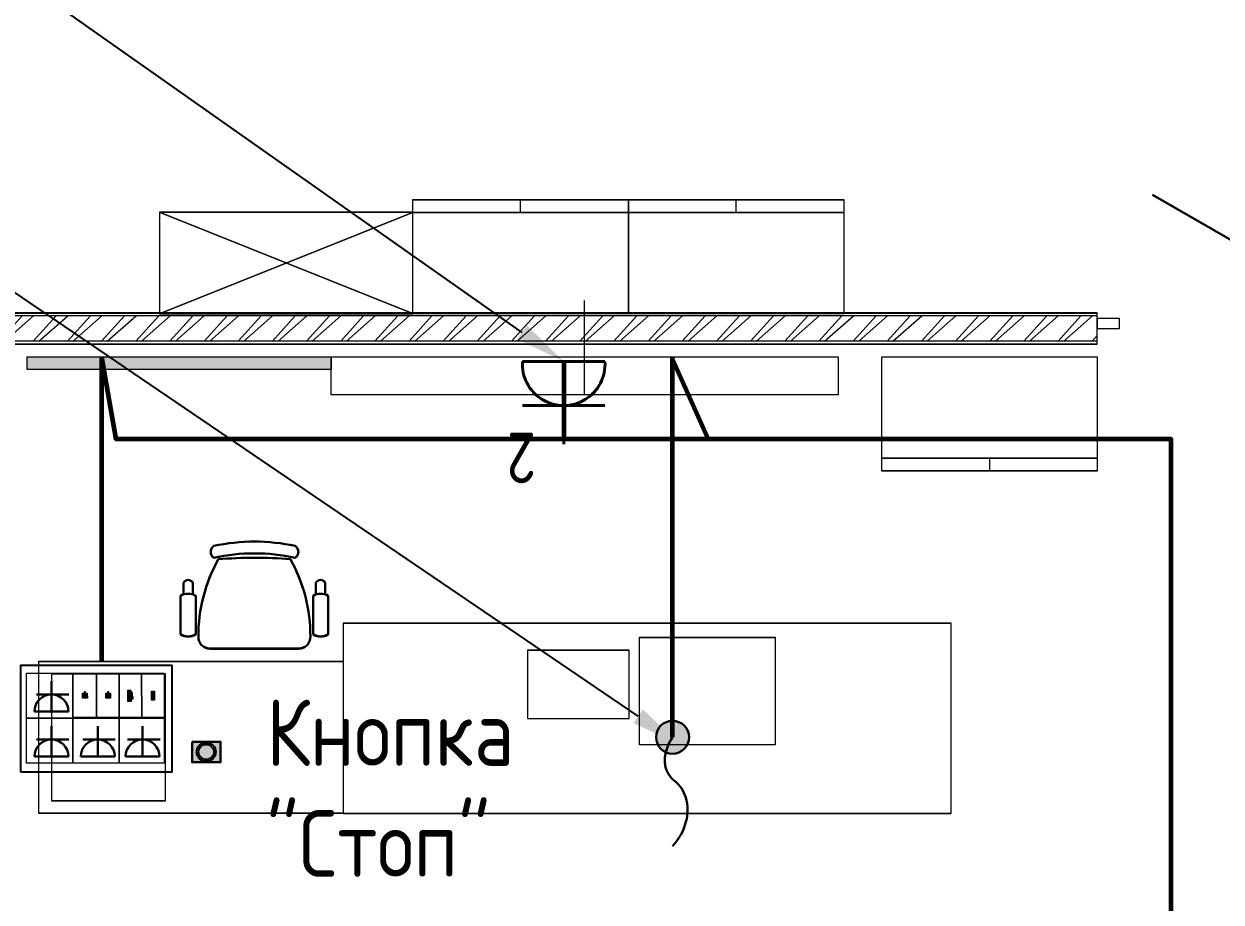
# Model space of a CAD drawing. Header units: millimetres. Extents: x -32 to 417638015, y -35 to 175284279.
# Drawn here: x 416258952 to 416263676, y 175262865 to 175266329 of the extents above; entities that cross this region are included whole.
import ezdxf
from ezdxf import colors
from ezdxf.entities.mleader import LeaderData, LeaderLine
from ezdxf.math import Vec2, Vec3

# ---------------------------------------------------------------- set-up
doc = ezdxf.new("R2010")
doc.units = ezdxf.units.MM
for name, color, linetype, lineweight in [('_ЭМ_В полу', 26, 'Кабель в трубе', 60), ('_ЭМ_гофра', 5, 'Continuous', 60), ('_ЭМ_Розетки комп', 1, 'Continuous', 30), ('_ЭМ_ТХобщее_слой', 7, 'Continuous', 30), ('Двери', 7, 'Continuous', 9), ('Стены внутренние', 7, 'Continuous', 18), ('Стены отделка', 7, 'Continuous', 30), ('Стены штриховка', 7, 'Continuous', 9), ('ТХ', 5, 'Continuous', 0), ('ТХ_Задание ЭОМ_СС', 6, 'Continuous', 0), ('ШТРИХОВКА', 252, 'Continuous', 15), ('Электро', 250, 'Continuous', 25), ('ЭМ', 5, 'Continuous', 40), ('ЭОМ_Кабель Быт. розеток', 5, 'Continuous', 30), ('ЭОМ_Кабель для СУП', 150, 'Continuous', 9), ('ЭОМ_Кабельный вывод', 1, 'Continuous', 35)]:
    doc.layers.add(name, color=color, linetype=linetype, lineweight=lineweight)
for name, color, linetype in [('_ЭМ_Надписи', 7, 'Continuous'), ('PDF _СС_розетки', 7, 'Continuous'), ('ВНУТРЯНКА', 1, 'Continuous'), ('ЭОМ_Лотки рабочие', 5, 'Continuous')]:
    doc.layers.add(name, color=color, linetype=linetype)
doc.layers.add('PDF _ЭОМ _розетки', color=7, linetype='Continuous', true_color=0xeb0000)
doc.styles.add('ELine', font='txt.shx')
doc.styles.add('GOST Common', font='GOST_Common.ttf', dxfattribs={"width": 0.9, "height": 349.9999999999996})
doc.styles.add('ЭОМ', font='isocpeur.ttf', dxfattribs={"width": 0.85, "height": 250})
doc.linetypes.add('TRAY', pattern='A,12.119257,["_",ELine,S=4.5,R=90,X=0,Y=-1.555839],0.750382,["_",ELine,S=4.5,R=0,X=0,Y=-0.8058489999999999],1.314849,["_",ELine,S=4.5,R=0,X=0,Y=-0.8058489999999999],2.250029,["_",ELine,S=4.5,R=90,X=0,Y=-1.555839],13.565483', length=30)
doc.linetypes.add('Кабель в трубе', pattern='A,8,[133,ltypeshp.shx,S=1,R=0,X=10,Y=1.3],-3,[130,ltypeshp.shx,S=1.5,R=-45,X=-1.5,Y=0],8', length=19)

# ---------------------------------------------------------------- blocks, each defined once
blk = doc.blocks.new('ТХ 1 этаж.')
at = {"lineweight": 0, "true_color": 0x939598}
h = blk.add_hatch(color=252, dxfattribs=at)
h.dxf.hatch_style = 1
h.paths.add_polyline_path([(2822.891191613075, 31950.02244958759), (2822.891191613075, 31900.02244958759), (1622.891191613075, 31900.02244958759), (1622.891191613075, 31950.02244958759)])
at = {"color": 252, "linetype": 'Continuous', "true_color": 0x939598}
for p, q in [((2240.165943098604, 31057.76472239872), (2240.186752860784, 31012.15367640345)), ((2276.91194360971, 31057.69052116061), (2276.907194750733, 31011.9777063427)), ((2762.593465416809, 31057.68943874422), (2762.600334009971, 31011.97662390047)), ((2799.341789748869, 31057.76347618853), (2799.320776684093, 31012.1524302864)), ((2228.148736182251, 31006.35822112695), (2228.148399252095, 30855.17729771207)), ((2288.375930841197, 31006.35808690148), (2288.375593911042, 30855.17716348637)), ((2751.131572871353, 31006.35705557885), (2751.131235941197, 30855.17613216373)), ((2811.356444039964, 31006.35692135827), (2811.356107109808, 30855.17599794338)), ((2344.673640913679, 30798.91441502771), (2694.832938158768, 30798.91363464366))]:
    blk.add_line(p, q, dxfattribs=at)
at = {"color": 252, "lineweight": 0, "true_color": 0x939598}
blk.add_lwpolyline([(2822.891191613075, 31950.02244958759), (2822.891191613075, 31900.02244958759), (1622.891191613075, 31900.02244958759), (1622.891191613075, 31950.02244958759), (2822.891191613075, 31950.02244958759)], dxfattribs=at)
at = {"color": 252, "linetype": 'Continuous', "lineweight": 5, "true_color": 0x939598}
blk.add_lwpolyline([(4822.891191613075, 31800.02244958765), (2822.891191613075, 31800.02244958765), (2822.891191613075, 31950.02244958759), (4822.891191613075, 31950.02244958759)], close=True, dxfattribs=at)
at = {"color": 252, "linetype": 'Continuous', "true_color": 0x939598}
for centre, radius, start, end in [((2375.820879170555, 31180.06110492721), 28.12327221800075, 124.29147231177, 235.708272304788), ((2520.465875216236, 30473.21410944196), 747.5137961953548, 77.6019923053718, 102.3977723137098), ((2665.114021896734, 31180.06046019285), 28.12280751992464, 304.2900723016961, 55.70964231278242), ((2923.160124301736, 30847.38322666707), 624.4633710530684, 150.9067723079403, 180.1214723106648), ((2520.465771651245, 30426.74430144136), 747.5137961953538, 77.6019923053718, 102.3977723137098), ((2520.463472048694, 29394.91009667609), 1761.918570076576, 85.39382231398093, 94.65462231093323), ((2116.355964785325, 30847.38804529252), 624.4533800444574, 359.8779723083252, 29.10589230429229), ((2258.554026973085, 31049.17148452229), 20.23648610886494, 24.8954523088358, 155.335372313315), ((2780.983873112244, 31049.24443955021), 20.23648610886201, 24.8954523088358, 155.335372313315), ((2258.263383779791, 30956.33828502893), 58.38480618133872, 58.9509823105027, 121.0487723109842), ((2781.243896978791, 30956.33711948595), 58.38485265115693, 58.95101230724548, 121.0487723109842), ((2258.263269803836, 30905.19709957927), 58.38482941624959, 238.9509723032452, 301.0487723109841), ((2344.078928578761, 30844.3263391747), 45.41608186922892, 177.8134723070786, 270.7478723090622), ((2695.425529417756, 30844.32532379543), 45.4158030504315, 269.2518723107988, 2.186637302556268), ((2781.243783002661, 30905.19593403628), 58.38480618134817, 238.9509723032452, 301.0487723109841)]:
    blk.add_arc(centre, radius, start, end, dxfattribs=at)
at = {"layer": 'ТХ', "color": 252, "true_color": 0x939598}
for p, q in [((3570.34349408948, 32520.02244958776), (3570.34349408948, 32570.02244958776)), ((4420.34349408948, 32520.02244958776), (4420.34349408948, 32570.02244958776)), ((3145.34349408948, 32520.02244958776), (3995.34349408948, 32520.02244958776)), ((3995.34349408948, 32520.02244958776), (4845.34349408948, 32520.02244958776)), ((5845.795796566716, 31550.02244958759), (4995.795796566716, 31550.02244958759)), ((5420.795796566716, 31550.02244958759), (5420.795796566716, 31500.02244958759))]:
    blk.add_line(p, q, dxfattribs=at)
for points in [[(3995.34349408948, 32120.02244958776), (3145.34349408948, 32120.02244958776), (3145.34349408948, 32570.02244958776), (3995.34349408948, 32570.02244958776)], [(4845.34349408948, 32120.02244958776), (3995.34349408948, 32120.02244958776), (3995.34349408948, 32570.02244958776), (4845.34349408948, 32570.02244958776)], [(3145.343494089786, 32520.02244958759), (2145.343494089786, 32520.02244958759), (2145.343494089786, 32120.02244958759), (3145.343494089786, 32120.02244958759)], [(4995.795796566716, 31950.02244958759), (5845.795796566716, 31950.02244958759), (5845.795796566716, 31500.02244958759), (4995.795796566716, 31500.02244958759)], [(2869.753289536209, 30898.91402483563), (2869.753289536209, 30148.91402483563), (5269.753289536209, 30148.91402483563), (5269.753289536209, 30898.91402483563)], [(4039.11001685285, 30843.16254933638), (4574.183361072326, 30843.16254933638), (4574.183361072326, 30419.25356955099), (4039.11001685285, 30419.25356955099)], [(3998.375552165555, 30791.70456433407), (3597.604033214273, 30791.70456433407), (3597.604033214273, 30523.3000431633), (3998.375552165555, 30523.3000431633)], [(2869.753289536209, 30148.91402483569), (1669.753289536209, 30148.91402483569), (1669.753289536209, 30748.91402483569), (2869.753289536209, 30748.91402483569)], [(2169.753289536209, 30698.91402483569), (1719.753289536209, 30698.91402483569), (1719.753289536209, 30198.91402483569), (2169.753289536209, 30198.91402483569)]]:
    blk.add_lwpolyline(points, close=True, dxfattribs=at)
for points in [[(3145.343494089786, 32120.02244958759), (2145.343494089786, 32520.02244958759)], [(2145.343494089786, 32120.02244958759), (3145.343494089786, 32520.02244958759)]]:
    blk.add_lwpolyline(points, dxfattribs=at)
at = {"layer": 'ТХ_Задание ЭОМ_СС', "color": 252, "true_color": 0x939598}
blk.add_line((3822.891191613075, 31800.02244958759), (3822.891191613075, 32171.58297509322), dxfattribs=at)
blk = doc.blocks.new('1 этаж')
at = {"layer": 'Стены внутренние'}
h = blk.add_hatch(dxfattribs=at)
h.set_pattern_fill('ANSI32', color=8, scale=10, style=0)
h.set_pattern_definition([(45, (-31496.66335460375, 188.9018102923583), (-67.35192090801866, 67.35192090801866), []), (45, (-31451.76205460375, 188.9018102923583), (-67.35192090801866, 67.35192090801866), [])])
h.paths.add_polyline_path([(-1010.682499791088, 33666.40181029237), (-5810.587104744482, 33666.4018102924), (-5810.587104744482, 33566.4018102924), (-1010.682499791088, 33566.4018102924)])
h.paths.add_polyline_path([(263.5462126448401, 33666.50461204861), (139.317500208912, 33666.40181029237), (139.317500208912, 33616.40181029239), (139.317500208912, 33566.40181029236), (264.0607566334074, 33566.40181029236)])
at = {"layer": 'Двери', "color": 8, "lineweight": 30}
blk.add_line((52.31750020892099, 33656.40181029238), (-792.9232938846883, 34144.40181029238), dxfattribs=at)
at = {"layer": 'Двери', "color": 8}
for p, q in [((-1010.682499791079, 33656.40181029238), (-1010.68249979108, 33616.40181029239)), ((-923.6824997910802, 33656.40181029238), (-1010.682499791079, 33656.40181029238)), ((-923.6824997910804, 33616.40181029239), (-923.6824997910802, 33656.40181029238)), ((-1010.68249979108, 33616.40181029239), (-923.6824997910804, 33616.40181029239))]:
    blk.add_line(p, q, dxfattribs=at)
at = {"layer": 'Стены отделка', "color": 8, "lineweight": 9}
for p, q in [((-1010.682499791088, 33678.40181029237), (-5758.587104744482, 33678.4018102924)), ((-1010.682499791088, 33554.40181029239), (-1010.682499791088, 33678.40181029237)), ((-1010.682499791088, 33656.40181029239), (-1010.682499791088, 33666.40181029237)), ((-5583.587104744482, 33554.4018102924), (-1010.682499791088, 33554.40181029237))]:
    blk.add_line(p, q, dxfattribs=at)
at = {"layer": 'Стены штриховка', "color": 8}
for p, q in [((-1010.682499791088, 33666.40181029237), (-5770.587104744482, 33666.4018102924)), ((-1010.682499791088, 33676.40181029237), (-5760.587104744453, 33676.4018102924)), ((-1010.682499791088, 33566.4018102924), (-5810.587104744482, 33566.4018102924)), ((-5585.587104744511, 33556.4018102924), (-1010.682499791088, 33556.4018102924))]:
    blk.add_line(p, q, dxfattribs=at)
at = {"layer": 'ЭОМ_Лотки рабочие'}
blk.add_blockref('ТХ 1 этаж.', (-6856.491728035588, 1554.379405807718), dxfattribs=at)
blk = doc.blocks.new('_ЭМ_ТХ2_1этаж')
at = {"lineweight": 0, "true_color": 0x939598}
h = blk.add_hatch(color=252, dxfattribs=at)
h.dxf.hatch_style = 1
h.paths.add_polyline_path([(113970.7820711363, -37243.48881937357), (113970.7820711363, -37293.48881937357), (112770.7820711363, -37293.48881937357), (112770.7820711363, -37243.48881937357)])
at = {"color": 252, "linetype": 'Continuous', "true_color": 0x939598}
for p, q in [((113388.0568226218, -38135.74654656248), (113388.077632384, -38181.35759255775)), ((113424.802823133, -38135.82074780059), (113424.798074274, -38181.5335626185)), ((113910.4843449401, -38135.82183021698), (113910.4912135332, -38181.53464506073)), ((113947.2326692721, -38135.74779277267), (113947.2116562073, -38181.3588386748)), ((113376.0396157055, -38187.15304783425), (113376.0392787753, -38338.33397124913)), ((113436.2668103644, -38187.15318205972), (113436.2664734343, -38338.33410547483)), ((113899.0224523946, -38187.15421338235), (113899.0221154644, -38338.33513679747)), ((113959.2473235632, -38187.15434760293), (113959.2469866331, -38338.33527101782)), ((113492.5645204369, -38394.59685393349), (113842.723817682, -38394.59763431754))]:
    blk.add_line(p, q, dxfattribs=at)
at = {"color": 252, "lineweight": 0, "true_color": 0x939598}
blk.add_lwpolyline([(113970.7820711363, -37243.48881937357), (113970.7820711363, -37293.48881937357), (112770.7820711363, -37293.48881937357), (112770.7820711363, -37243.48881937357), (113970.7820711363, -37243.48881937357)], dxfattribs=at)
at = {"color": 252, "linetype": 'Continuous', "lineweight": 5, "true_color": 0x939598}
blk.add_lwpolyline([(115970.7820711363, -37393.48881937356), (113970.7820711363, -37393.48881937356), (113970.7820711363, -37243.48881937357), (115970.7820711363, -37243.48881937357)], close=True, dxfattribs=at)
at = {"color": 252, "linetype": 'Continuous', "true_color": 0x939598}
for centre, radius, start, end in [((113668.3567547395, -38720.29715951924), 747.5137961953548, 77.60199230510328, 102.3977723139783), ((113523.7117586938, -38013.45016403399), 28.12327221800075, 124.2914723101416, 235.7082723052577), ((113668.3566511745, -38766.76696751984), 747.5137961953538, 77.60199230510328, 102.3977723139783), ((113813.00490142, -38013.45080876835), 28.12280751992464, 304.2900723028546, 55.70964231441073), ((114071.051003825, -38346.12804229413), 624.4633710530684, 150.9067723079403, 180.1214723106648), ((113668.3543515719, -39798.60117228511), 1761.918570076576, 85.3938223140479, 94.65462231089937), ((113264.2468443086, -38346.12322366866), 624.4533800444574, 359.8779723083252, 29.105892302794), ((113406.4449064963, -38144.33978443891), 20.23648610886494, 24.89545230997023, 155.3353723118305), ((113928.8747526355, -38144.26682941099), 20.23648610886201, 24.89545230997023, 155.3353723118305), ((113406.154263303, -38237.17298393225), 58.38480618133872, 58.95098230892833, 121.0487723123435), ((113929.134776502, -38237.17414947525), 58.38485265115693, 58.95101230681544, 121.0487723123435), ((113406.1541493271, -38288.31416938193), 58.38482941624959, 238.9509723046045, 301.0487723123435), ((113491.969808102, -38349.18492978647), 45.41608186922892, 177.8134723070786, 270.7478723090622), ((113843.316408941, -38349.18594516575), 45.4158030504315, 269.2518723108097, 2.186637302556268), ((113929.1346625259, -38288.31533492492), 58.38480618134817, 238.9509723046045, 301.0487723123435)]:
    blk.add_arc(centre, radius, start, end, dxfattribs=at)
at = {"layer": 'ТХ', "color": 252, "true_color": 0x939598}
for p, q in [((114718.2343736127, -36673.48881937342), (114718.2343736127, -36623.48881937342)), ((115568.2343736127, -36673.48881937342), (115568.2343736127, -36623.48881937342)), ((114293.2343736127, -36673.48881937342), (115143.2343736127, -36673.48881937342)), ((115143.2343736127, -36673.48881937342), (115993.2343736127, -36673.48881937342)), ((116993.68667609, -37643.4888193736), (116143.68667609, -37643.4888193736)), ((116568.68667609, -37643.4888193736), (116568.68667609, -37693.4888193736))]:
    blk.add_line(p, q, dxfattribs=at)
for points in [[(115143.2343736127, -37073.48881937342), (114293.2343736127, -37073.48881937342), (114293.2343736127, -36623.48881937342), (115143.2343736127, -36623.48881937342)], [(115993.2343736127, -37073.48881937342), (115143.2343736127, -37073.48881937342), (115143.2343736127, -36623.48881937342), (115993.2343736127, -36623.48881937342)], [(114293.234373613, -36673.48881937357), (113293.234373613, -36673.48881937357), (113293.234373613, -37073.48881937357), (114293.234373613, -37073.48881937357)], [(116143.68667609, -37243.4888193736), (116993.68667609, -37243.4888193736), (116993.68667609, -37693.4888193736), (116143.68667609, -37693.4888193736)], [(114017.6441690595, -38294.59724412556), (114017.6441690595, -39044.59724412556), (116417.6441690595, -39044.59724412556), (116417.6441690595, -38294.59724412556)], [(115187.0008963761, -38350.3487196248), (115722.0742405956, -38350.3487196248), (115722.0742405956, -38774.2576994102), (115187.0008963761, -38774.2576994102)], [(115146.2664316888, -38401.80670462712), (114745.4949127375, -38401.80670462712), (114745.4949127375, -38670.21122579789), (115146.2664316888, -38670.21122579789)], [(114017.6441690595, -39044.59724412553), (112817.6441690595, -39044.59724412553), (112817.6441690595, -38444.59724412553), (114017.6441690595, -38444.59724412553)], [(113317.6441690595, -38494.59724412553), (112867.6441690595, -38494.59724412553), (112867.6441690595, -38994.59724412553), (113317.6441690595, -38994.59724412553)]]:
    blk.add_lwpolyline(points, close=True, dxfattribs=at)
for points in [[(114293.234373613, -37073.48881937357), (113293.234373613, -36673.48881937357)], [(113293.234373613, -37073.48881937357), (114293.234373613, -36673.48881937357)]]:
    blk.add_lwpolyline(points, dxfattribs=at)
at = {"layer": 'ТХ_Задание ЭОМ_СС', "color": 252, "true_color": 0x939598}
blk.add_line((114970.7820711363, -37393.48881937357), (114970.7820711363, -37021.92829386797), dxfattribs=at)
blk = doc.blocks.new('*U640')
at = {"transparency": 33554559}
h = blk.add_hatch(color=7, dxfattribs=at)
h.dxf.hatch_style = 1
h.paths.add_polyline_path([(37.5, -27), (37.5, 27), (-37.5, 27), (-37.5, -27)])
at = {"transparency": 33554687}
h = blk.add_hatch(color=250, dxfattribs=at)
h.dxf.hatch_style = 1
h.paths.add_polyline_path([(-25, -3.552713678800501e-15, 1), (25, -3.552713678800501e-15, 1)])
h.paths.add_polyline_path([(20, -3.552713678800501e-15, -1), (-20, -3.552713678800501e-15, -1)], flags=16)
h = blk.add_hatch(color=1, dxfattribs=at)
h.dxf.hatch_style = 1
h.paths.add_polyline_path([(-20, -3.552713678800501e-15, 1), (20, -3.552713678800501e-15, 1)])
at = {"color": 0, "linetype": 'ByBlock'}
blk.add_lwpolyline([(-37.5, 27), (37.5, 27), (37.5, -27), (-37.5, -27)], close=True, dxfattribs=at)
at = {"linetype": 'ByBlock', "lineweight": 25}
for radius in [25, 20]:
    blk.add_circle((0, -3.552713678800501e-15), radius, dxfattribs=at)
at = {"insert": (158.0818231306916, 138.506071129736), "char_height": 175, "attachment_point": 1, "style": 'GOST Common'}
blk.add_mtext_dynamic_manual_height_columns('Кнопка\\P"Стоп"', width=85.89360962461512, gutter_width=12.5, heights=[0], dxfattribs=at)
blk = doc.blocks.new('*U758')
at = {"lineweight": -2}
h = blk.add_hatch(color=0, dxfattribs=at)
h.dxf.hatch_style = 1
edge = h.paths.add_edge_path()
edge.add_arc((0, 0), 64.99999999999999, 0, 360)
at = {"color": 0, "lineweight": -2}
blk.add_lwpolyline([(0, 0, -0.08936249028699324), (26.45712959297908, -58.40793399785125, -0.1054592248489479), (28.46940675688282, -112.8734870620106, -0.1873399643475958), (-7.165776546815049, -171.8396408801493, 0.1592570552632497), (-52.37353178461468, -238.1863104229029, 0.1381598355351745), (-53.11307420827514, -334.4601016953143, 0.1214254163346998), (-1.554312234475219e-14, -429.7336623754366)], format="xyb", dxfattribs=at)
blk.add_circle((0, 0), 64.99999999999999, dxfattribs=at)
at = {"color": 7, "style": 'GOST Common', "width": 0.9}
blk.add_attdef('ОБОРУДОВАНИЕ', (25.45192302420901, 446.879697220038), '', height=250, dxfattribs=at)
blk = doc.blocks.new('розетк для люка')
at = {"layer": 'ВНУТРЯНКА', "color": 5, "lineweight": 30, "ltscale": 100, "transparency": 33554687}
blk.add_line((-67.11747854948044, -58.844417036511), (-67.11747854948044, 69.0245871595107), dxfattribs=at)
at = {"layer": 'Электро', "color": 5, "lineweight": 30, "transparency": 33554687}
for p, q in [((0, 67.26808135141619), (0, -67.26808135141619)), ((0, 0.0003593091387301683), (-120.061785097234, 0.0003593091387301683))]:
    blk.add_line(p, q, dxfattribs=at)
blk.add_ellipse((0.1495329299941659, 0), major_axis=(47.56583400309081, 47.56583400309035), ratio=0.9999999999999749, start_param=0.7876211000824064, end_param=3.924767880302308, dxfattribs=at)
blk = doc.blocks.new('Люк на 6 мест')
h = blk.add_hatch(color=256)
h.dxf.hatch_style = 1
h.paths.add_polyline_path([(-284.6164134591818, 515.7474190315988), (-284.5652974923141, 526.8375173213717), (-319.1556172966957, 526.9969494201068), (-319.2067332635634, 515.906851130334)])
h = blk.add_hatch(color=256)
h.dxf.hatch_style = 1
h.paths.add_polyline_path([(-323.7025677859856, 435.0548833542289), (-323.7022941317482, 435.1142552340189), (-313.005850428257, 442.7868896221062), (-289.0984504525622, 442.7241952550849), (-279.4343289099706, 434.9577158932825), (-279.4340552561989, 435.0170877726068), (-279.3240828458293, 422.808255480255), (-323.5925953751503, 422.8460510616442)])
h = blk.add_hatch(color=256)
h.dxf.hatch_style = 1
h.paths.add_polyline_path([(-311.7315014389605, 334.8334641364127), (-311.7421021068731, 341.7084559640571), (-317.2420955689886, 341.6999754296339), (-317.2505761034117, 347.1999688908181), (-311.750582641529, 347.2084494252413), (-311.7611833096744, 354.0834412533513), (-292.5112061932014, 354.1131231245308), (-292.4815243222547, 334.8631460071265)])
h = blk.add_hatch(color=256)
h.dxf.hatch_style = 1
h.paths.add_polyline_path([(-311.2660800683661, 243.1889807875316), (-311.2766807362786, 250.063972615176), (-316.7766741983942, 250.0554920807529), (-316.7851547328173, 255.5554855419371), (-311.2851612709346, 255.5639660763602), (-311.29576193908, 262.4389579044703), (-292.0457848226069, 262.4686397756498), (-292.0161029516603, 243.2186626582454)])
for p, q in [((-323.7025677855199, 435.0548833542289), (-323.7022941317482, 435.1142552340189)), ((-323.5925953751503, 422.8460510616442), (-323.7025677855199, 435.0548833542289)), ((-289.0984504525622, 442.7241952550849), (-296.8204412725827, 442.7122885844456)), ((-296.8204412725827, 442.7122885844456), (-296.8085346021762, 434.9902977641923)), ((-289.0865437821558, 435.0022044345988), (-289.0984504525622, 442.7241952550849)), ((-289.0865437821558, 435.0022044345988), (-279.4340552561989, 435.0170877726068)), ((-279.4340552561989, 435.0170877726068), (-279.3240828458293, 422.808255480255)), ((-279.3240828458293, 422.808255480255), (-323.5925953751503, 422.8460510616442))]:
    blk.add_line(p, q)
for points in [[(-215.4657629050489, 477.0801654207753), (-388.3062678503629, 476.7635674309568), (-388.3062678503629, 565.6642030309304), (-215.4657629050489, 565.9808010207489)], [(-284.5652974918485, 526.8375173213717), (-284.6164134587161, 515.7474190315988), (-319.2067332635634, 515.906851130334), (-319.1556172966957, 526.9969494201068)], [(-215.4657629050489, 388.1795298208017), (-388.3062678503629, 387.8629318309831), (-388.3062678503629, 476.7635674309568), (-215.4657629050489, 477.0801654207753)], [(-215.4657629050489, 299.2788942208281), (-388.3062678503629, 298.9622962310095), (-388.3062678503629, 387.8629318309831), (-215.4657629050489, 388.1795298208017)], [(-215.8419085670903, 205.4565212957386), (-388.6824135124043, 205.1399233059201), (-388.3062678503629, 298.9631910803387), (-215.4657629050489, 299.2797890701572)]]:
    blk.add_lwpolyline(points, close=True)
for points in [[(-311.750582641529, 347.2084494252413), (-317.2505761034117, 347.1999688908181), (-317.2420955689886, 341.6999754296339), (-311.7421021068731, 341.7084559640571)], [(-311.750582641529, 347.2084494252413), (-311.7611833096744, 354.0834412533513), (-292.5112061932014, 354.1131231245308)], [(-292.5112061932014, 354.1131231245308), (-292.4815243222547, 334.8631460071265), (-311.7315014389605, 334.8334641364127), (-311.7421021068731, 341.7084559640571)], [(-311.2851612709346, 255.5639660763602), (-316.7851547328173, 255.5554855419371), (-316.7766741983942, 250.0554920807529), (-311.2766807362786, 250.063972615176)], [(-311.2851612709346, 255.5639660763602), (-311.29576193908, 262.4389579044703), (-292.0457848226069, 262.4686397756498)], [(-292.0457848226069, 262.4686397756498), (-292.0161029516603, 243.2186626582454), (-311.2660800683661, 243.1889807875316), (-311.2766807362786, 250.063972615176)]]:
    blk.add_lwpolyline(points)
at = {"layer": 'PDF _СС_розетки', "linetype": 'Continuous', "lineweight": 20, "transparency": 33554687}
for points in [[(-391.1627966398373, 565.9808010207489), (-213.3615254396573, 565.9808010207489), (-213.3615254396573, 388.1795298208017), (-391.1627966398373, 388.1795298208017)], [(-391.1627966398373, 388.1795298208017), (-213.3615254396573, 388.1795298208017), (-213.3615254396573, 205.2982223008294), (-391.1627966398373, 205.2982223008294)], [(-391.1627966398373, 388.1795298208017), (-213.3615254396573, 388.1795298208017), (-213.3615254396573, 205.2982223008294), (-391.1627966398373, 205.2982223008294)], [(-391.1627966398373, 205.2982223008294), (-213.3615254396573, 205.2982223008294), (-213.3615254396573, 22.41691478085704), (-391.1627966398373, 22.41691478085704)]]:
    blk.add_lwpolyline(points, close=True, dxfattribs=at)
at = {"layer": 'PDF _ЭОМ _розетки', "color": 3, "linetype": 'Continuous', "lineweight": 25, "transparency": 33554687}
blk.add_lwpolyline([(0, 0), (-421.6430145595223, 0), (-421.6430145595223, 596.4610189408995), (0, 596.4610189408995)], close=True, dxfattribs=at)
at = {"layer": 'PDF _ЭОМ _розетки', "color": 7, "linetype": 'Continuous', "lineweight": 20, "transparency": 33554687}
for points in [[(-35.56025423947722, 388.1795298208017), (-213.3615254396573, 388.1795298208017), (-213.3615254396573, 565.9808010207489), (-35.56025423947722, 565.9808010207489)], [(-35.56025423947722, 205.2982223008294), (-213.3615254396573, 205.2982223008294), (-213.3615254396573, 388.1795298208017), (-35.56025423947722, 388.1795298208017)], [(-35.56025423947722, 22.41691478085704), (-213.3615254396573, 22.41691478085704), (-213.3615254396573, 205.2982223008294), (-35.56025423947722, 205.2982223008294)]]:
    blk.add_lwpolyline(points, close=True, dxfattribs=at)
at = {"layer": 'ВНУТРЯНКА', "color": 5, "lineweight": 30, "ltscale": 100, "transparency": 33554687}
for p, q in [((-128.9823544034734, 244.7195189581253), (-128.9823544034734, 372.5885231543798)), ((-128.8328214734793, 244.7195189581253), (-128.8328214734793, 372.588523154147)), ((-306.7836256036535, 61.83821143815294), (-306.7836256036535, 189.7072156344075)), ((-306.6340926736593, 61.83821143815294), (-306.6340926736593, 189.7072156341746)), ((-128.8328214734793, 61.83821143815294), (-128.8328214734793, 189.7072156341746))]:
    blk.add_line(p, q, dxfattribs=at)
at = {"layer": 'ВНУТРЯНКА', "color": 1, "lineweight": 30, "ltscale": 100, "transparency": 33554687}
blk.add_line((-128.9823544034734, 61.83821143815294), (-128.9823544034734, 189.7072156344075), dxfattribs=at)
at = {"layer": 'Электро', "color": 5, "lineweight": 30, "transparency": 33554687}
for p, q in [((-61.864875853993, 370.8320173460525), (-61.864875853993, 236.2958546432201)), ((-61.71534292399883, 370.8320173460525), (-61.71534292399883, 236.2958546432201)), ((-61.864875853993, 303.564295303775), (-181.9266609512269, 303.564295303775)), ((-61.71534292399883, 303.564295303775), (-181.7771280212328, 303.564295303775)), ((-239.5166141241789, 187.9507098260801), (-239.5166141241789, 53.41454712324776)), ((-61.71534292399883, 187.9507098260801), (-61.71534292399883, 53.41454712324776)), ((-239.6661470541731, 120.6829877838027), (-359.727932151407, 120.6829877838027)), ((-239.5166141241789, 120.6829877838027), (-359.5783992214128, 120.6829877838027)), ((-61.71534292399883, 120.6829877838027), (-181.7771280212328, 120.6829877838027))]:
    blk.add_line(p, q, dxfattribs=at)
at = {"layer": 'Электро', "color": 1, "lineweight": 30, "transparency": 33554687}
for p, q in [((-239.6661470541731, 187.9507098260801), (-239.6661470541731, 53.41454712324776)), ((-61.864875853993, 187.9507098260801), (-61.864875853993, 53.41454712324776)), ((-61.864875853993, 120.6829877838027), (-181.9266609512269, 120.6829877838027))]:
    blk.add_line(p, q, dxfattribs=at)
at = {"layer": 'Электро', "color": 5, "lineweight": 30, "transparency": 33554687}
for centre in [(-61.71534292399883, 303.5639359946363), (-61.56580999400467, 303.5639359946363), (-239.5166141241789, 120.6826284746639), (-239.3670811941847, 120.6826284746639), (-61.56580999400467, 120.6826284746639)]:
    blk.add_ellipse(centre, major_axis=(47.56583400309081, 47.56583400309035), ratio=0.9999999999999749, start_param=0.7876211000824064, end_param=3.924767880302308, dxfattribs=at)
at = {"layer": 'Электро', "color": 1, "lineweight": 30, "transparency": 33554687}
blk.add_ellipse((-61.71534292399883, 120.6826284746639), major_axis=(47.56583400309081, 47.56583400309035), ratio=0.9999999999999749, start_param=0.7876211000824064, end_param=3.924767880302308, dxfattribs=at)
at = {"color": 5, "linetype": 'TRAY', "lineweight": 53, "transparency": 33554687}
blk.add_blockref('розетк для люка', (-61.864875853993, 480.2570590768009), dxfattribs=at)
blk = doc.blocks.new('2м розетка IP20')
at = {"layer": 'ЭМ', "color": 5}
for p, q in [((-494124.5288989447, -357092.425935962), (-494124.5288989448, -356766.4727110532)), ((-494287.2610558264, -356918.8899185207), (-493961.7967420437, -356918.8899185208)), ((-494287.2610558359, -357092.4259359619), (-493961.7967420536, -357092.425935962))]:
    blk.add_line(p, q, dxfattribs=at)
blk.add_arc((-494124.5288989448, -357081.9583842801), 163.0684657580474, 356.3195877733476, 183.6804122266523, dxfattribs=at)
at = {"layer": 'ЭОМ_Кабель Быт. розеток', "color": 7, "insert": (-494016.0561024608, -356612.1914261652), "char_height": 200, "attachment_point": 1, "style": 'ЭОМ'}
blk.add_mtext_dynamic_manual_height_columns('2', width=91.25622940808535, gutter_width=1250, heights=[0], dxfattribs=at)

msp = doc.modelspace()

# ---------------------------------------------------------------- linework, layer by layer
at = {"layer": '_ЭМ_В полу', "ltscale": 25}
for points in [[(416259259.7038445, 175263811.7548783), (416259259.7038445, 175265014.0649837)], [(416261511.3693677, 175263514.9564942), (416261511.3693677, 175265016.0649837)]]:
    msp.add_lwpolyline(points, dxfattribs=at)
at = {"layer": '_ЭМ_гофра', "linetype": 'ByBlock'}
for points in [[(416264059.2937956, 175256051.0536352), (416264059.4168479, 175259972.4720598), (416263478.9603007, 175259972.4720598), (416263478.9603007, 175264690.4746344), (416259316.4588723, 175264690.4746344), (416259259.7105604, 175265014.0649837)], [(416261082.0187945, 175264997.1413707), (416261082.0187945, 175264690.4746344)], [(416261511.3760836, 175265005.6909511), (416261652.5994619, 175264690.4746344)]]:
    msp.add_lwpolyline(points, dxfattribs=at)

# ---------------------------------------------------------------- block references
at = {"layer": '_ЭМ_Розетки комп', "xscale": 1.5, "yscale": 1.5, "zscale": 1.5}
msp.add_blockref('*U640', (416259671.5643011, 175263456.6835304), dxfattribs=at)
at = {"layer": '_ЭМ_ТХобщее_слой', "lineweight": 50}
msp.add_blockref('_ЭМ_ТХ2_1этаж', (416146193.7251987, 175302259.5538031), dxfattribs=at)
at = {"layer": 'ШТРИХОВКА'}
msp.add_blockref('1 этаж', (416264198.1010904, 175231510.6631508), dxfattribs=at)
at = {"layer": 'ЭОМ_Кабель Быт. розеток', "rotation": 180}
msp.add_blockref('2м розетка IP20', (415766957.4831797, 174907904.7154347), dxfattribs=at)
at = {"layer": 'ЭОМ_Кабель для СУП', "color": 217, "linetype": 'ByBlock', "lineweight": 40, "true_color": 0x93278f, "transparency": 33554687, "rotation": 270}
msp.add_blockref('Люк на 6 мест', (416258939.8345962, 175263376.8435823), dxfattribs=at)
at = {"layer": 'ЭОМ_Кабельный вывод', "lineweight": 30, "xscale": -1}
msp.add_blockref('*U758', (416261511.3693677, 175263514.9564942), dxfattribs=at)

# ---------------------------------------------------------------- leaders
at = {"layer": '_ЭМ_Надписи', "color": 7, "ltscale": 5}
ml = msp.add_multileader_mtext('Standard', dxfattribs=at)
ml.set_content('{\\fGOST Common|b0|i0|c204|p34;\\W0.9;\\C256;1ЩРС-1\\fISOCPEUR|b0|i0|c204|p34;\\W0.85; Гр.19\\Ph=2.0м\\P\\W1;\\C0;Итер. у-во}', color=1, style='ЭОМ')
ml.set_leader_properties()
ml.build(insert=Vec2(0, 0))
ml.multileader.update_dxf_attribs({"text_left_attachment_type": 6, "text_right_attachment_type": 6, "dogleg_length": 0, "arrow_head_size": 200})
ctx = ml.context
ctx.base_point, ctx.char_height, ctx.arrow_head_size, ctx.landing_gap_size, ctx.plane_origin = Vec3(416247924.0499941, 175273082.1322798), 250, 200, 0, Vec3(416242661.1148296, 175279244.464886)
ctx.left_attachment, ctx.right_attachment = 6, 6
notes = []
notes.append((ctx, [(1, (1, 1, 0), (416249591.5499941, 175273082.1322798), (-1, 0), 0, [(0, [(416261082.0120786, 175264997.1413707)], 0, [])])]))
ctx.mtext.insert, ctx.mtext.width, ctx.mtext.defined_height, ctx.mtext.flow_direction = Vec3(416247924.0499941, 175273407.1322798), 2879.262652535923, 1412.549695420081, 5
ml = msp.add_multileader_mtext('Standard', dxfattribs=at)
ml.set_content('{\\fGOST Common|b0|i0|c204|p34;\\W0.9;\\C256;1ЩРС-1\\fISOCPEUR|b0|i0|c204|p34;\\W0.85; Гр.21\\PДемонстрационный стол, h=0.05м, L=2м\\Pиз пола}', color=1, style='ЭОМ')
ml.set_leader_properties()
ml.build(insert=Vec2(0, 0))
ml.multileader.update_dxf_attribs({"text_left_attachment_type": 6, "text_right_attachment_type": 6, "dogleg_length": 0, "arrow_head_size": 200})
ctx = ml.context
ctx.base_point, ctx.char_height, ctx.arrow_head_size, ctx.landing_gap_size, ctx.plane_origin = Vec3(416247924.0499941, 175270990.1253593, -64.26463315267222), 250, 200, 0, Vec3(416228597.5919111, 175273365.3561058, -64.26463315267222)
ctx.left_attachment, ctx.right_attachment = 6, 6
notes.append((ctx, [(1, (1, 1, 0), (416250495.2999941, 175270990.1253593, -64.26463315267222), (-1, 0), 0, [(0, [(416261541.0297583, 175263485.2961036, -64.26463315267222)], 0, [])])]))
ctx.mtext.insert, ctx.mtext.width, ctx.mtext.defined_height, ctx.mtext.flow_direction = Vec3(416247924.0499941, 175271290.1253593, -64.26463315267222), 2620.313972056843, 1406.597760819918, 5
ml = msp.add_multileader_mtext('Standard', dxfattribs=at)
ml.set_content('{\\fGOST Common|b0|i0|c204|p34;\\W0.9;\\C256;1ЩРС-1\\fISOCPEUR|b0|i0|c204|p34;\\W0.85; Гр.22\\PИнструменты для технологии}', color=1, style='ЭОМ')
ml.set_leader_properties()
ml.build(insert=Vec2(0, 0))
ml.multileader.update_dxf_attribs({"text_left_attachment_type": 6, "text_right_attachment_type": 6, "dogleg_length": 0, "arrow_head_size": 200})
ctx = ml.context
ctx.base_point, ctx.char_height, ctx.arrow_head_size, ctx.landing_gap_size, ctx.plane_origin = Vec3(416247924.0499941, 175267365.1624098, -64.26463315267222), 250, 200, 0, Vec3(416229409.7440574, 175274915.3868681, -64.26463315267222)
ctx.left_attachment, ctx.right_attachment = 6, 6
notes.append((ctx, [(1, (1, 1, 0), (416250219.0499941, 175267365.1624098, -64.26463315267222), (-1, 0), 0, [(0, [(416259947.6270744, 175261058.5854411, -64.26463315267222)], 0, [])])]))
ctx.mtext.insert, ctx.mtext.width, ctx.mtext.defined_height, ctx.mtext.flow_direction = Vec3(416247924.0499941, 175267665.1624098, -64.26463315267222), 3159.506929948178, 1367.477468661121, 5
ml = msp.add_multileader_mtext('Standard', dxfattribs=at)
ml.set_content('{\\fGOST Common|b0|i0|c204|p34;\\W0.9;\\C256;1ЩРС-1\\fISOCPEUR|b0|i0|c204|p34;\\W0.85; Гр.23\\PИнструменты для технологии}', color=1, style='ЭОМ')
ml.set_leader_properties()
ml.build(insert=Vec2(0, 0))
ml.multileader.update_dxf_attribs({"text_left_attachment_type": 6, "text_right_attachment_type": 6, "dogleg_length": 0, "arrow_head_size": 200})
ctx = ml.context
ctx.base_point, ctx.char_height, ctx.arrow_head_size, ctx.landing_gap_size, ctx.plane_origin = Vec3(416247919.9995971, 175265541.5603347, -64.26463315267222), 250, 200, 0, Vec3(416229158.2911785, 175273091.784793, -64.26463315267222)
ctx.left_attachment, ctx.right_attachment = 6, 6
notes.append((ctx, [(1, (1, 1, 0), (416250214.9995971, 175265541.5603347, -64.26463315267222), (-1, 0), 0, [(0, [(416259945.3798757, 175259464.0517559, -64.26463315267222)], 0, [])])]))
ctx.mtext.insert, ctx.mtext.width, ctx.mtext.defined_height, ctx.mtext.flow_direction = Vec3(416247919.9995971, 175265841.5603347, -64.26463315267222), 3159.506929948178, 1367.477468661121, 5
ml = msp.add_multileader_mtext('Standard', dxfattribs=at)
ml.set_content('{\\fGOST Common|b0|i0|c204|p34;\\W0.9;\\C256;1ЩРС-1\\fISOCPEUR|b0|i0|c204|p34;\\W0.85; Гр.24\\PИнструменты для технологии}', color=1, style='ЭОМ')
ml.set_leader_properties()
ml.build(insert=Vec2(0, 0))
ml.multileader.update_dxf_attribs({"text_left_attachment_type": 6, "text_right_attachment_type": 6, "dogleg_length": 0, "arrow_head_size": 200})
ctx = ml.context
ctx.base_point, ctx.char_height, ctx.arrow_head_size, ctx.landing_gap_size, ctx.plane_origin = Vec3(416271221.7072095, 175265541.5603347, -64.26463315267222), 250, 200, 0, Vec3(416252459.9987909, 175273091.784793, -64.26463315267222)
ctx.left_attachment, ctx.right_attachment = 6, 6
notes.append((ctx, [(0, (1, 1, 0), (416271221.7072095, 175265541.5603347, -64.26463315267222), (1, 0), 0, [(0, [(416262464.5072698, 175261126.7334575, -64.26463315267222)], 0, [])])]))
ctx.mtext.insert, ctx.mtext.width, ctx.mtext.defined_height, ctx.mtext.flow_direction = Vec3(416271221.7072095, 175265841.5603347, -64.26463315267222), 3159.506929948178, 1367.477468661121, 5
ml = msp.add_multileader_mtext('Standard', dxfattribs=at)
ml.set_content('{\\fGOST Common|b0|i0|c204|p34;\\W0.9;\\C256;1ЩРС-1\\fISOCPEUR|b0|i0|c204|p34;\\W0.85; Гр.25\\PИнструменты для технологии}', color=1, style='ЭОМ')
ml.set_leader_properties()
ml.build(insert=Vec2(0, 0))
ml.multileader.update_dxf_attribs({"text_left_attachment_type": 6, "text_right_attachment_type": 6, "dogleg_length": 0, "arrow_head_size": 200})
ctx = ml.context
ctx.base_point, ctx.char_height, ctx.arrow_head_size, ctx.landing_gap_size, ctx.plane_origin = Vec3(416271344.1930606, 175263841.3104665, -64.26463315267222), 250, 200, 0, Vec3(416252582.484642, 175271391.5349248, -64.26463315267222)
ctx.left_attachment, ctx.right_attachment = 6, 6
notes.append((ctx, [(0, (1, 1, 0), (416271344.1930606, 175263841.3104665, -64.26463315267222), (1, 0), 0, [(0, [(416262586.9931208, 175259426.4835893, -64.26463315267222)], 0, [])])]))
ctx.mtext.insert, ctx.mtext.width, ctx.mtext.defined_height, ctx.mtext.flow_direction = Vec3(416271344.1930606, 175264141.3104665, -64.26463315267222), 3159.506929948178, 1367.477468661121, 5
for ctx, leaders in notes:
    for number, flags, end, landing, length, lines in leaders:
        leader = LeaderData()
        leader.index, (leader.has_last_leader_line, leader.has_dogleg_vector, leader.attachment_direction) = number, flags
        leader.last_leader_point, leader.dogleg_vector, leader.dogleg_length = Vec3(end), Vec3(landing), length
        for number, points, colour, breaks in lines:
            line = LeaderLine()
            line.index, line.vertices, line.color, line.breaks = number, Vec3.list(points), colors.encode_raw_color(colour), breaks
            leader.lines.append(line)
        ctx.leaders.append(leader)

doc.saveas('drawing.dxf')
